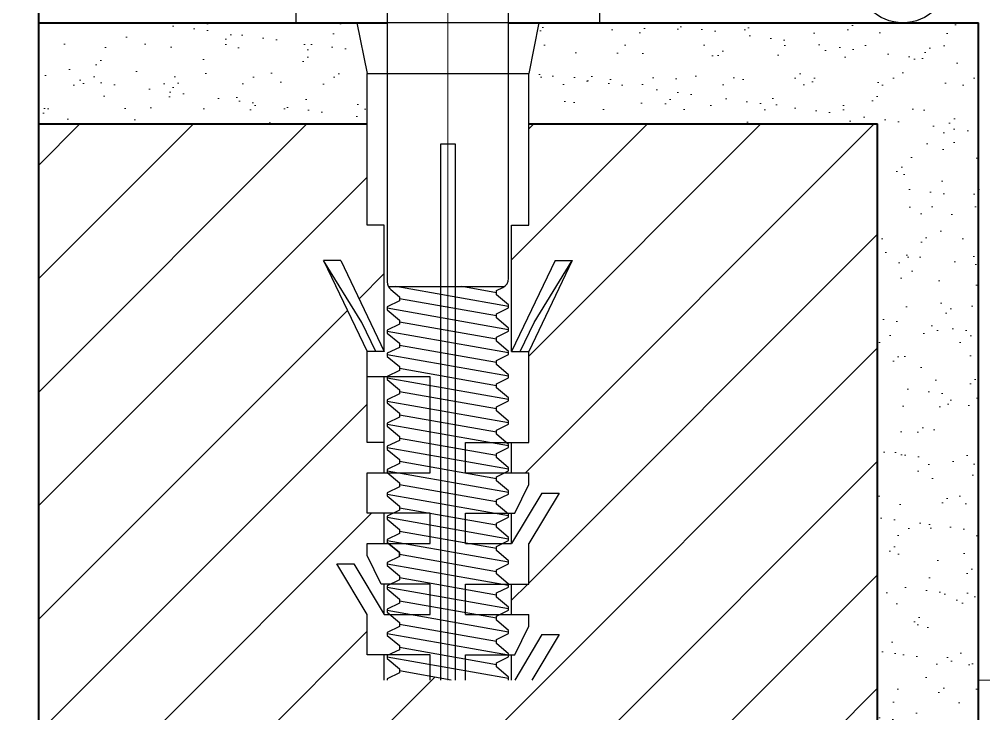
# Model space of a CAD drawing. Header units: millimetres. Extents: x 1251.1 to 1334.1, y 1577.6 to 1641.3.
# Drawn here: x 1276.7798 to 1276.8753, y 1620.4734 to 1620.5421 of the extents above; entities that cross this region are included whole.
import ezdxf

# ---------------------------------------------------------------- set-up
doc = ezdxf.new("R2010")
doc.units = ezdxf.units.MM
doc.linetypes.add('ACAD_ISO02W100', pattern=[15, 12, -3])
doc.linetypes.add('TRATTOPUNTO', pattern=[1, 0.5, -0.25, 0, -0.25])
doc.layers.add('MONTANTI sezioni - windows structure section', color=2, linetype='Continuous')
doc.layers.add('MURATURA', color=140, linetype='Continuous')
for name, color, linetype, lineweight in [('MURATURA sezioni - section wall', 7, 'Continuous', 40), ('PROIEZIONI finissime - fine lines', 251, 'Continuous', 9), ('TRATTEGGIO - hatch', 252, 'Continuous', 20)]:
    doc.layers.add(name, color=color, linetype=linetype, lineweight=lineweight)

msp = doc.modelspace()

# ---------------------------------------------------------------- hatches: boundary and pattern name
at = {"layer": 'MURATURA', "linetype": 'ACAD_ISO02W100'}
h = msp.add_hatch(dxfattribs=at)
h.set_pattern_fill('ANSI35', color=3, scale=0.05)
h.set_pattern_definition([(45, (0, 0), (-0.2245064030267288, 0.2245064030267289), []), (45, (0.2245065000000001, 0), (-0.2245064030267288, 0.2245064030267289), [0.396875, -0.079375, 0, -0.079375])])
h.paths.add_polyline_path([(1275.456753483145, 1620.259523159729), (1275.156753483145, 1620.259523159729), (1275.156753483145, 1618.059523159729), (1275.456753483145, 1618.059523159729)])
h.paths.add_polyline_path([(1276.781753483145, 1620.559523159729), (1275.456753483145, 1620.559523159729), (1275.456753483146, 1620.259523159729), (1276.781753483145, 1620.259523159729)])
h.paths.add_polyline_path([(1280.158173709271, 1620.559523159729), (1278.167753483145, 1620.559523159729), (1278.167753483145, 1620.259523159729), (1279.606753483145, 1620.259523159729), (1280.158173709271, 1620.259523159729)])
h.paths.add_polyline_path([(1283.631753483143, 1620.559523159729), (1280.458173709271, 1620.559523159729), (1280.458173709271, 1620.259523159729), (1283.631753483143, 1620.259523159729)])
h.paths.add_polyline_path([(1285.781753483143, 1620.559523159729), (1283.931753483144, 1620.559523159729), (1283.931753483144, 1620.259523159729), (1285.781753483143, 1620.259523159729)])
h.paths.add_polyline_path([(1287.856753483143, 1620.559523159729), (1286.081753483143, 1620.559523159729), (1286.081753483143, 1620.259523159729), (1287.856753483143, 1620.259523159729)])
h.paths.add_polyline_path([(1280.383173709271, 1620.25952315973), (1280.233173709271, 1620.25952315973), (1280.233173709271, 1618.659523159729), (1280.383173709271, 1618.659523159729)])
h.paths.add_polyline_path([(1280.383173709271, 1617.45952315973), (1280.233173709272, 1617.45952315973), (1280.233173709272, 1615.859523159729), (1280.383173709271, 1615.85952315973)])
h.paths.add_polyline_path([(1280.383173709271, 1615.709523159729), (1280.233173709272, 1615.709523159729), (1280.233173709272, 1613.826963596457), (1280.383173709272, 1613.826963596457)])
h.paths.add_polyline_path([(1280.383173709271, 1615.85952315973), (1280.233173709272, 1615.859523159729), (1280.153173709272, 1615.859523159729), (1280.153173709272, 1615.709523159729), (1280.233173709271, 1615.709523159729), (1280.383173709271, 1615.709523159729)])
h.paths.add_polyline_path([(1281.508173709271, 1615.859523159729), (1280.383173709271, 1615.859523159729), (1280.383173709271, 1615.709523159729), (1281.508173709271, 1615.709523159729)])
h.paths.add_polyline_path([(1277.310609542106, 1615.859523159729), (1275.456753483145, 1615.859523159729), (1275.456753483145, 1615.709523159729), (1277.310609542106, 1615.709523159729)])
h.paths.add_polyline_path([(1278.176753483145, 1615.859523159729), (1277.310609542106, 1615.859523159729), (1277.310609542106, 1615.709523159729), (1278.176753483145, 1615.709523159729)])
h.paths.add_polyline_path([(1275.456753483145, 1616.859523159729), (1275.156753483145, 1616.859523159729), (1275.156753483145, 1615.934523159729), (1275.456753483145, 1615.934523159729)])
h.paths.add_polyline_path([(1283.856753483144, 1617.909523159729), (1286.931753483143, 1617.909523159729), (1286.931753483143, 1618.059523159729), (1286.909148277949, 1618.059523159729), (1286.909450120737, 1618.032856531348), (1286.91497027966, 1618.032919014694), (1286.915032763006, 1618.027398855775), (1286.870871491659, 1618.026898989009), (1286.826710220312, 1618.026399122243), (1286.826647736966, 1618.031919281162), (1286.848728372636, 1618.032169214545), (1286.848418750025, 1618.059523159729), (1286.006753483143, 1618.059523159729), (1286.006753483143, 1620.259523159729), (1285.856753483143, 1620.259523159729), (1285.856753483143, 1618.059523159729), (1283.856753483144, 1618.059523159729), (1283.856753483144, 1618.340201350647), (1283.856308598813, 1618.340200792494), (1283.856336302997, 1618.318118759736), (1283.850815794805, 1618.31811183369), (1283.850788090622, 1618.340193866449), (1283.795583008717, 1618.340124605991), (1283.7956107129, 1618.318042573232), (1283.790090204709, 1618.318035647187), (1283.790038154354, 1618.359523159729), (1283.706753483144, 1618.359523159729), (1283.706753483144, 1616.835528084625), (1283.790042139371, 1616.835528084625), (1283.795562651907, 1616.835528084625), (1283.795562651907, 1616.813446034488), (1283.850767777259, 1616.813446034488), (1283.850767777259, 1616.818966547012), (1283.850767777259, 1616.835528084625)])
h.paths.add_polyline_path([(1283.856753483144, 1620.259523159729), (1283.706753483144, 1620.259523159729), (1283.706753483144, 1619.159523159729), (1283.789034472005, 1619.159523159729), (1283.788995889475, 1619.190275941274), (1283.788940481108, 1619.234440006799), (1283.7944609893, 1619.234446932844), (1283.794488693483, 1619.212364900086), (1283.849693775388, 1619.212434160544), (1283.849686849342, 1619.217954668723), (1283.849666071204, 1619.234516193302), (1283.856753483144, 1619.23452508519)], flags=0)
h.paths.add_polyline_path([(1283.906555309423, 1610.859523159729), (1283.731753483145, 1610.859523159729), (1283.731753483145, 1610.559523159729), (1283.906555309423, 1610.559523159729)])
h.paths.add_polyline_path([(1280.383173709272, 1611.751262682027), (1280.153173709272, 1611.751262682027), (1280.153173709272, 1610.859523159729), (1280.383173709272, 1610.859523159729)])
h.paths.add_polyline_path([(1280.153173709272, 1612.02623653078), (1280.083173709272, 1612.02623653078), (1280.083173709272, 1611.751262682027), (1280.153173709272, 1611.751262682027)])
h.paths.add_polyline_path([(1280.153173709272, 1611.751262682027), (1280.083173709272, 1611.751262682027), (1280.083173709272, 1610.859523159729), (1280.153173709272, 1610.859523159729)])
h.paths.add_polyline_path([(1280.383173709272, 1612.02623653078), (1280.153173709272, 1612.02623653078), (1280.153173709272, 1611.751262682027), (1280.383173709272, 1611.751262682027)])
at = {"layer": 'TRATTEGGIO - hatch'}
h = msp.add_hatch(dxfattribs=at)
h.set_pattern_fill('AR-SAND', color=256, scale=9.99999999999999e-05, style=0)
h.set_pattern_definition([(142.5, (1283.727297009581, 1620.542858756383), (0.0001600031295984044, 0.004894132373293419), [0, -0.003860799999999998, 0, -0.004317999999999997, 0, -0.004127499999999997]), (172.5, (1283.727297009581, 1620.542858756383), (-0.004495232831380022, 0.007168251005683537), [0, -0.002082799999999999, 0, -0.003479799999999997, 0, -0.001333499999999999]), (212.5, (1283.730421209581, 1620.542858756383), (-0.007909923702414572, 1.43718467854569e-05), [0, -0.001269999999999995, 0, -0.004571999999999983, 0, -0.005968999999999978]), (222.5, (1283.730421209581, 1620.542858756383), (-0.007635564524722966, 0.00222929323257216), [0, -0.0006349999999999995, 0, -0.002997199999999997, 0, -0.003428999999999997])])
h.paths.add_polyline_path([(1276.864753483145, 1620.421717224021), (1276.874753483145, 1620.421717224021), (1276.874753483145, 1620.541717224021), (1276.831253483145, 1620.541717224021), (1276.830253483145, 1620.536717224021), (1276.830253483145, 1620.531717224021), (1276.864753483145, 1620.531717224021)])
h.paths.add_polyline_path([(1276.781753483145, 1620.541717224021), (1276.781753483145, 1620.531717224021), (1276.814253483145, 1620.531717224021), (1276.814253483145, 1620.536717224021), (1276.813253483145, 1620.541717224021), (1276.807253483145, 1620.541717224021)])
h = msp.add_hatch(dxfattribs=at)
h.set_pattern_fill('ANSI31', color=256, scale=0.0025, style=0)
h.set_pattern_definition([(45, (844.3292674097394, 841.381119670283), (-0.005612660075668221, 0.005612660075668221), [])])
h.paths.add_polyline_path([(1276.781753483145, 1620.289360570272), (1276.811366281486, 1620.289360570272), (1276.819753483145, 1620.343725070764), (1276.848628455486, 1620.343725070764, -0.1952256424290443), (1276.847972300272, 1620.344092921755), (1276.831972300272, 1620.364113553823, -0.1701742515066235), (1276.831753483145, 1620.364737856089), (1276.831753483145, 1620.41074850457, -0.4142135623730951), (1276.832753483145, 1620.41174850457), (1276.848753483145, 1620.41174850457), (1276.848753483145, 1620.420717224021, -0.4142135623730284), (1276.849753483145, 1620.421717224021), (1276.864753483145, 1620.421717224021), (1276.864753483145, 1620.531717224021), (1276.830253483145, 1620.531717224021), (1276.830253483145, 1620.521717224021), (1276.828553483145, 1620.521717224021), (1276.828553483145, 1620.509217224021), (1276.832853483145, 1620.518217224021), (1276.834553483145, 1620.518217224021), (1276.830253483145, 1620.509217224021), (1276.830253483145, 1620.500217224021), (1276.828553483145, 1620.500217224021), (1276.828553483145, 1620.497217224021), (1276.830253483145, 1620.497217224021), (1276.830253483145, 1620.496050557354), (1276.828853483145, 1620.493217224021), (1276.828553483145, 1620.493217224021), (1276.828553483145, 1620.490217224021), (1276.831553483145, 1620.495217224021), (1276.833253483145, 1620.495217224021), (1276.830253483145, 1620.490217224021), (1276.830253483145, 1620.486217224021), (1276.828553483145, 1620.486217224021), (1276.828553483145, 1620.483217224021), (1276.830253483145, 1620.483217224021), (1276.830253483145, 1620.482050557354), (1276.828853483145, 1620.479217224021), (1276.828253483145, 1620.479217224021), (1276.828253483145, 1620.479017224021), (1276.827053483145, 1620.478428816398), (1276.827053483145, 1620.478028816398), (1276.828253483145, 1620.477017224021), (1276.828253483145, 1620.476867224021), (1276.822253483145, 1620.477925185905), (1276.822253483145, 1620.476775185905), (1276.817453483145, 1620.477621555412), (1276.817453483145, 1620.477821555412), (1276.816253483145, 1620.478833147789), (1276.816253483145, 1620.479217224021), (1276.814253483145, 1620.479217224021), (1276.814253483145, 1620.483217224021), (1276.811253483145, 1620.488217224021), (1276.812953483146, 1620.488217224021), (1276.815953483145, 1620.483217224021), (1276.815953483145, 1620.486217224021), (1276.815653483146, 1620.486217224021), (1276.814253483145, 1620.489050557354), (1276.814253483145, 1620.490217224021), (1276.815953483145, 1620.490217224021), (1276.815953483145, 1620.493217224021), (1276.814253483145, 1620.493217224021), (1276.814253483145, 1620.497217224021), (1276.815953483145, 1620.497217224021), (1276.815953483145, 1620.500217224021), (1276.814253483145, 1620.500217224021), (1276.814253483145, 1620.509217224021), (1276.809953483145, 1620.518217224021), (1276.811653483145, 1620.518217224021), (1276.815953483145, 1620.509217224021), (1276.815953483145, 1620.521717224021), (1276.814253483145, 1620.521717224021), (1276.814253483145, 1620.531717224021), (1276.781753483145, 1620.531717224021)])

# ---------------------------------------------------------------- linework, layer by layer
at = {"layer": 'MONTANTI sezioni - windows structure section'}
for p, q in [((1276.816253483145, 1620.547629442002), (1276.816253483145, 1620.516098067858)), ((1276.816253483145, 1620.547629442002), (1276.816253483145, 1620.516098067858)), ((1276.828253483146, 1620.516440631617), (1276.828253483146, 1620.547629442002)), ((1276.828253483146, 1620.516440631617), (1276.828253483146, 1620.547629442002)), ((1276.813253483145, 1620.541717224021), (1276.814253483145, 1620.536717224021)), ((1276.813253483145, 1620.541717224021), (1276.814253483145, 1620.536717224021)), ((1276.828253483146, 1620.541717224021), (1276.874753483145, 1620.541717224021)), ((1276.831253483145, 1620.541717224021), (1276.830253483145, 1620.536717224021)), ((1276.831253483145, 1620.541717224021), (1276.830253483145, 1620.536717224021)), ((1276.874753483145, 1620.476717224021), (1276.874753483145, 1620.541717224021)), ((1276.814253483145, 1620.536717224021), (1276.830253483145, 1620.536717224021)), ((1276.814253483145, 1620.521717224021), (1276.814253483145, 1620.536717224021)), ((1276.814253483145, 1620.536717224021), (1276.830253483145, 1620.536717224021)), ((1276.814253483145, 1620.521717224021), (1276.814253483145, 1620.536717224021)), ((1276.830253483145, 1620.521717224021), (1276.830253483145, 1620.536717224021)), ((1276.830253483145, 1620.521717224021), (1276.830253483145, 1620.536717224021)), ((1276.830253483145, 1620.531717224021), (1276.864753483145, 1620.531717224021)), ((1276.864753483145, 1620.476717224021), (1276.864753483145, 1620.531717224021)), ((1276.821503483146, 1620.529717224021), (1276.821503483146, 1620.476717224021)), ((1276.821503483146, 1620.529717224021), (1276.821503483146, 1620.476717224021)), ((1276.823003483145, 1620.529717224021), (1276.821503483146, 1620.529717224021)), ((1276.823003483145, 1620.529717224021), (1276.821503483146, 1620.529717224021)), ((1276.823003483145, 1620.476717224021), (1276.823003483145, 1620.529717224021)), ((1276.823003483145, 1620.476717224021), (1276.823003483145, 1620.529717224021)), ((1276.815953483145, 1620.521717224021), (1276.814253483145, 1620.521717224021)), ((1276.815953483145, 1620.521717224021), (1276.814253483145, 1620.521717224021)), ((1276.815953483145, 1620.509217224021), (1276.815953483145, 1620.521717224021)), ((1276.815953483145, 1620.509217224021), (1276.815953483145, 1620.521717224021)), ((1276.828553483145, 1620.509217224021), (1276.828553483145, 1620.521717224021)), ((1276.828553483145, 1620.521717224021), (1276.830253483145, 1620.521717224021)), ((1276.828553483145, 1620.521717224021), (1276.830253483145, 1620.521717224021)), ((1276.828553483145, 1620.509217224021), (1276.828553483145, 1620.521717224021)), ((1276.813730037915, 1620.512091876829), (1276.809953483145, 1620.518217224021)), ((1276.811653483145, 1620.518217224021), (1276.809953483145, 1620.518217224021)), ((1276.809953483145, 1620.518217224021), (1276.814253483145, 1620.509217224021)), ((1276.813730037915, 1620.512091876829), (1276.809953483145, 1620.518217224021)), ((1276.809953483145, 1620.518217224021), (1276.814253483145, 1620.509217224021)), ((1276.811653483145, 1620.518217224021), (1276.809953483145, 1620.518217224021)), ((1276.811653483145, 1620.518217224021), (1276.815953483145, 1620.509217224021)), ((1276.811653483145, 1620.518217224021), (1276.815953483145, 1620.509217224021)), ((1276.832853483145, 1620.518217224021), (1276.828553483145, 1620.509217224021)), ((1276.832853483145, 1620.518217224021), (1276.828553483145, 1620.509217224021)), ((1276.834553483145, 1620.518217224021), (1276.830253483145, 1620.509217224021)), ((1276.834553483145, 1620.518217224021), (1276.830253483145, 1620.509217224021)), ((1276.830776928376, 1620.512091876829), (1276.834553483145, 1620.518217224021)), ((1276.830776928376, 1620.512091876829), (1276.834553483145, 1620.518217224021)), ((1276.832853483145, 1620.518217224021), (1276.834553483145, 1620.518217224021)), ((1276.832853483145, 1620.518217224021), (1276.834553483145, 1620.518217224021)), ((1276.816368130487, 1620.515633147789), (1276.827843372854, 1620.515633147789)), ((1276.816368130487, 1620.515633147789), (1276.827843372854, 1620.515633147789)), ((1276.828253483146, 1620.513667224021), (1276.817104175418, 1620.515633147789)), ((1276.828253483146, 1620.513667224021), (1276.817104175418, 1620.515633147789)), ((1276.827053483145, 1620.515028816398), (1276.823626149511, 1620.515633147789)), ((1276.827053483145, 1620.515028816398), (1276.823626149511, 1620.515633147789)), ((1276.827053483145, 1620.515228816398), (1276.827693744319, 1620.515542761861)), ((1276.827053483145, 1620.515228816398), (1276.827693744319, 1620.515542761861)), ((1276.816608950072, 1620.515333491428), (1276.817453483146, 1620.514621555412)), ((1276.816608950072, 1620.515333491428), (1276.817453483146, 1620.514621555412)), ((1276.817453483146, 1620.514621555412), (1276.817453483146, 1620.514221555412)), ((1276.817453483146, 1620.514621555412), (1276.817453483146, 1620.514221555412)), ((1276.827053483145, 1620.514828816398), (1276.827053483145, 1620.515228816398)), ((1276.827053483145, 1620.514828816398), (1276.827053483145, 1620.515228816398)), ((1276.828253483146, 1620.513817224021), (1276.827053483145, 1620.514828816398)), ((1276.828253483146, 1620.513817224021), (1276.827053483145, 1620.514828816398)), ((1276.817453483146, 1620.514221555412), (1276.816253483145, 1620.513633147789)), ((1276.817453483146, 1620.514221555412), (1276.816253483145, 1620.513633147789)), ((1276.816253483145, 1620.513633147789), (1276.816253483145, 1620.513333147789)), ((1276.816253483145, 1620.513633147789), (1276.816253483145, 1620.513333147789)), ((1276.827053483145, 1620.512728816398), (1276.817453483146, 1620.514421555412)), ((1276.827053483145, 1620.512728816398), (1276.817453483146, 1620.514421555412)), ((1276.827053483145, 1620.512928816398), (1276.828253483146, 1620.513517224021)), ((1276.827053483145, 1620.512928816398), (1276.828253483146, 1620.513517224021)), ((1276.828253483146, 1620.513517224021), (1276.828253483146, 1620.513817224021)), ((1276.828253483146, 1620.513517224021), (1276.828253483146, 1620.513817224021)), ((1276.828253483146, 1620.511367224021), (1276.816253483145, 1620.513483147789)), ((1276.828253483146, 1620.511367224021), (1276.816253483145, 1620.513483147789)), ((1276.816253483145, 1620.513333147789), (1276.817453483146, 1620.512321555412)), ((1276.816253483145, 1620.513333147789), (1276.817453483146, 1620.512321555412)), ((1276.827053483145, 1620.512528816398), (1276.827053483145, 1620.512928816398)), ((1276.827053483145, 1620.512528816398), (1276.827053483145, 1620.512928816398)), ((1276.815103483145, 1620.509217224021), (1276.813730037915, 1620.512091876829)), ((1276.815103483145, 1620.509217224021), (1276.813730037915, 1620.512091876829)), ((1276.817453483146, 1620.511921555412), (1276.816253483145, 1620.511333147789)), ((1276.817453483146, 1620.511921555412), (1276.816253483145, 1620.511333147789)), ((1276.817453483146, 1620.512321555412), (1276.817453483146, 1620.511921555412)), ((1276.817453483146, 1620.512321555412), (1276.817453483146, 1620.511921555412)), ((1276.827053483145, 1620.510428816398), (1276.817453483146, 1620.512121555412)), ((1276.827053483145, 1620.510428816398), (1276.817453483146, 1620.512121555412)), ((1276.828253483146, 1620.511517224021), (1276.827053483145, 1620.512528816398)), ((1276.828253483146, 1620.511517224021), (1276.827053483145, 1620.512528816398)), ((1276.829403483145, 1620.509217224021), (1276.830776928376, 1620.512091876829)), ((1276.829403483145, 1620.509217224021), (1276.830776928376, 1620.512091876829)), ((1276.816253483145, 1620.511333147789), (1276.816253483145, 1620.511033147789)), ((1276.816253483145, 1620.511333147789), (1276.816253483145, 1620.511033147789)), ((1276.828253483146, 1620.509067224021), (1276.816253483145, 1620.511183147789)), ((1276.828253483146, 1620.509067224021), (1276.816253483145, 1620.511183147789)), ((1276.816253483145, 1620.511033147789), (1276.817453483146, 1620.510021555413)), ((1276.816253483145, 1620.511033147789), (1276.817453483146, 1620.510021555413)), ((1276.827053483145, 1620.510628816398), (1276.828253483146, 1620.511217224021)), ((1276.827053483145, 1620.510628816398), (1276.828253483146, 1620.511217224021)), ((1276.827053483145, 1620.510228816398), (1276.827053483145, 1620.510628816398)), ((1276.827053483145, 1620.510228816398), (1276.827053483145, 1620.510628816398)), ((1276.828253483146, 1620.511217224021), (1276.828253483146, 1620.511517224021)), ((1276.828253483146, 1620.511217224021), (1276.828253483146, 1620.511517224021)), ((1276.817453483146, 1620.510021555413), (1276.817453483146, 1620.509621555412)), ((1276.817453483146, 1620.510021555413), (1276.817453483146, 1620.509621555412)), ((1276.827053483145, 1620.508128816398), (1276.817453483146, 1620.509821555413)), ((1276.827053483145, 1620.508128816398), (1276.817453483146, 1620.509821555413)), ((1276.828253483146, 1620.509217224021), (1276.827053483145, 1620.510228816398)), ((1276.828253483146, 1620.509217224021), (1276.827053483145, 1620.510228816398)), ((1276.814253483145, 1620.500217224021), (1276.814253483145, 1620.509217224021)), ((1276.814253483145, 1620.500217224021), (1276.814253483145, 1620.509217224021)), ((1276.815953483145, 1620.509217224021), (1276.814253483145, 1620.509217224021)), ((1276.815953483145, 1620.509217224021), (1276.814253483145, 1620.509217224021)), ((1276.817453483146, 1620.509621555412), (1276.816253483145, 1620.509033147789)), ((1276.817453483146, 1620.509621555412), (1276.816253483145, 1620.509033147789)), ((1276.816253483145, 1620.509033147789), (1276.816253483145, 1620.508733147789)), ((1276.816253483145, 1620.509033147789), (1276.816253483145, 1620.508733147789)), ((1276.828253483146, 1620.506767224021), (1276.816253483145, 1620.508883147789)), ((1276.828253483146, 1620.506767224021), (1276.816253483145, 1620.508883147789)), ((1276.816253483145, 1620.508733147789), (1276.817453483146, 1620.507721555412)), ((1276.816253483145, 1620.508733147789), (1276.817453483146, 1620.507721555412)), ((1276.827053483145, 1620.508328816398), (1276.828253483146, 1620.508917224021)), ((1276.827053483145, 1620.508328816398), (1276.828253483146, 1620.508917224021)), ((1276.828253483146, 1620.508917224021), (1276.828253483146, 1620.509217224021)), ((1276.828253483146, 1620.508917224021), (1276.828253483146, 1620.509217224021)), ((1276.828553483145, 1620.509217224021), (1276.830253483145, 1620.509217224021)), ((1276.828553483145, 1620.509217224021), (1276.830253483145, 1620.509217224021)), ((1276.830253483145, 1620.500217224021), (1276.830253483145, 1620.509217224021)), ((1276.830253483145, 1620.500217224021), (1276.830253483145, 1620.509217224021)), ((1276.827053483145, 1620.507928816398), (1276.827053483145, 1620.508328816398)), ((1276.827053483145, 1620.507928816398), (1276.827053483145, 1620.508328816398)), ((1276.828253483146, 1620.506917224021), (1276.827053483145, 1620.507928816398)), ((1276.828253483146, 1620.506917224021), (1276.827053483145, 1620.507928816398)), ((1276.817453483146, 1620.507321555413), (1276.816253483145, 1620.506733147789)), ((1276.817453483146, 1620.507321555413), (1276.816253483145, 1620.506733147789)), ((1276.817453483146, 1620.507721555412), (1276.817453483146, 1620.507321555413)), ((1276.817453483146, 1620.507721555412), (1276.817453483146, 1620.507321555413)), ((1276.827053483145, 1620.505828816398), (1276.817453483146, 1620.507521555412)), ((1276.827053483145, 1620.505828816398), (1276.817453483146, 1620.507521555412)), ((1276.828253483146, 1620.506617224021), (1276.828253483146, 1620.506917224021)), ((1276.828253483146, 1620.506617224021), (1276.828253483146, 1620.506917224021)), ((1276.820503483145, 1620.506717224021), (1276.814253483145, 1620.506717224021)), ((1276.820503483145, 1620.506717224021), (1276.814253483145, 1620.506717224021)), ((1276.815953483145, 1620.497217224021), (1276.815953483145, 1620.506717224021)), ((1276.815953483145, 1620.497217224021), (1276.815953483145, 1620.506717224021)), ((1276.816253483145, 1620.506733147789), (1276.816253483145, 1620.506433147789)), ((1276.816253483145, 1620.506733147789), (1276.816253483145, 1620.506433147789)), ((1276.828253483146, 1620.504467224021), (1276.816253483145, 1620.506583147789)), ((1276.828253483146, 1620.504467224021), (1276.816253483145, 1620.506583147789)), ((1276.816253483145, 1620.506433147789), (1276.817453483146, 1620.505421555412)), ((1276.816253483145, 1620.506433147789), (1276.817453483146, 1620.505421555412)), ((1276.820503483145, 1620.497217224021), (1276.820503483145, 1620.506717224021)), ((1276.820503483145, 1620.497217224021), (1276.820503483145, 1620.506717224021)), ((1276.827053483145, 1620.506028816398), (1276.828253483146, 1620.506617224021)), ((1276.827053483145, 1620.506028816398), (1276.828253483146, 1620.506617224021)), ((1276.827053483145, 1620.505628816398), (1276.827053483145, 1620.506028816398)), ((1276.827053483145, 1620.505628816398), (1276.827053483145, 1620.506028816398)), ((1276.817453483146, 1620.505021555412), (1276.816253483145, 1620.504433147789)), ((1276.817453483146, 1620.505021555412), (1276.816253483145, 1620.504433147789)), ((1276.817453483146, 1620.505421555412), (1276.817453483146, 1620.505021555412)), ((1276.817453483146, 1620.505421555412), (1276.817453483146, 1620.505021555412)), ((1276.827053483145, 1620.503528816398), (1276.817453483146, 1620.505221555412)), ((1276.827053483145, 1620.503528816398), (1276.817453483146, 1620.505221555412)), ((1276.828253483146, 1620.504617224021), (1276.827053483145, 1620.505628816398)), ((1276.828253483146, 1620.504617224021), (1276.827053483145, 1620.505628816398)), ((1276.816253483145, 1620.504433147789), (1276.816253483145, 1620.504133147789)), ((1276.816253483145, 1620.504433147789), (1276.816253483145, 1620.504133147789)), ((1276.828253483146, 1620.502167224021), (1276.816253483145, 1620.504283147789)), ((1276.828253483146, 1620.502167224021), (1276.816253483145, 1620.504283147789)), ((1276.816253483145, 1620.504133147789), (1276.817453483146, 1620.503121555412)), ((1276.816253483145, 1620.504133147789), (1276.817453483146, 1620.503121555412)), ((1276.827053483145, 1620.503728816398), (1276.828253483146, 1620.504317224021)), ((1276.827053483145, 1620.503728816398), (1276.828253483146, 1620.504317224021)), ((1276.828253483146, 1620.504317224021), (1276.828253483146, 1620.504617224021)), ((1276.828253483146, 1620.504317224021), (1276.828253483146, 1620.504617224021)), ((1276.817453483146, 1620.503121555412), (1276.817453483146, 1620.502721555412)), ((1276.817453483146, 1620.503121555412), (1276.817453483146, 1620.502721555412)), ((1276.827053483145, 1620.503328816398), (1276.827053483145, 1620.503728816398)), ((1276.827053483145, 1620.503328816398), (1276.827053483145, 1620.503728816398)), ((1276.828253483146, 1620.502317224021), (1276.827053483145, 1620.503328816398)), ((1276.828253483146, 1620.502317224021), (1276.827053483145, 1620.503328816398)), ((1276.817453483146, 1620.502721555412), (1276.816253483145, 1620.502133147789)), ((1276.817453483146, 1620.502721555412), (1276.816253483145, 1620.502133147789)), ((1276.816253483145, 1620.502133147789), (1276.816253483145, 1620.501833147789)), ((1276.816253483145, 1620.502133147789), (1276.816253483145, 1620.501833147789)), ((1276.827053483145, 1620.501228816398), (1276.817453483146, 1620.502921555412)), ((1276.827053483145, 1620.501228816398), (1276.817453483146, 1620.502921555412)), ((1276.828253483146, 1620.502017224021), (1276.828253483146, 1620.502317224021)), ((1276.828253483146, 1620.502017224021), (1276.828253483146, 1620.502317224021)), ((1276.828253483146, 1620.499867224021), (1276.816253483145, 1620.501983147789)), ((1276.828253483146, 1620.499867224021), (1276.816253483145, 1620.501983147789)), ((1276.816253483145, 1620.501833147789), (1276.817453483146, 1620.500821555413)), ((1276.816253483145, 1620.501833147789), (1276.817453483146, 1620.500821555413)), ((1276.827053483145, 1620.501428816397), (1276.828253483146, 1620.502017224021)), ((1276.827053483145, 1620.501428816397), (1276.828253483146, 1620.502017224021)), ((1276.827053483145, 1620.501028816398), (1276.827053483145, 1620.501428816397)), ((1276.827053483145, 1620.501028816398), (1276.827053483145, 1620.501428816397)), ((1276.815953483145, 1620.500217224021), (1276.814253483145, 1620.500217224021)), ((1276.815953483145, 1620.500217224021), (1276.814253483145, 1620.500217224021)), ((1276.817453483146, 1620.500421555412), (1276.816253483145, 1620.499833147789)), ((1276.817453483146, 1620.500421555412), (1276.816253483145, 1620.499833147789)), ((1276.817453483146, 1620.500821555413), (1276.817453483146, 1620.500421555412)), ((1276.817453483146, 1620.500821555413), (1276.817453483146, 1620.500421555412)), ((1276.827053483145, 1620.498928816398), (1276.817453483146, 1620.500621555412)), ((1276.827053483145, 1620.498928816398), (1276.817453483146, 1620.500621555412)), ((1276.824003483145, 1620.497217224021), (1276.824003483145, 1620.500217224021)), ((1276.824003483145, 1620.500217224021), (1276.830253483145, 1620.500217224021)), ((1276.824003483145, 1620.500217224021), (1276.830253483145, 1620.500217224021)), ((1276.824003483145, 1620.497217224021), (1276.824003483145, 1620.500217224021)), ((1276.828253483146, 1620.500017224021), (1276.827053483145, 1620.501028816398)), ((1276.828253483146, 1620.500017224021), (1276.827053483145, 1620.501028816398)), ((1276.828553483145, 1620.497217224021), (1276.828553483145, 1620.500217224021)), ((1276.828553483145, 1620.497217224021), (1276.828553483145, 1620.500217224021)), ((1276.816253483145, 1620.499833147789), (1276.816253483145, 1620.499533147789)), ((1276.816253483145, 1620.499833147789), (1276.816253483145, 1620.499533147789)), ((1276.828253483146, 1620.497567224021), (1276.816253483145, 1620.499683147789)), ((1276.828253483146, 1620.497567224021), (1276.816253483145, 1620.499683147789)), ((1276.816253483145, 1620.499533147789), (1276.817453483146, 1620.498521555412)), ((1276.816253483145, 1620.499533147789), (1276.817453483146, 1620.498521555412)), ((1276.827053483145, 1620.499128816398), (1276.828253483146, 1620.499717224021)), ((1276.827053483145, 1620.499128816398), (1276.828253483146, 1620.499717224021)), ((1276.828253483146, 1620.499717224021), (1276.828253483146, 1620.500017224021)), ((1276.828253483146, 1620.499717224021), (1276.828253483146, 1620.500017224021)), ((1276.817453483146, 1620.498521555412), (1276.817453483146, 1620.498121555413)), ((1276.817453483146, 1620.498521555412), (1276.817453483146, 1620.498121555413)), ((1276.827053483145, 1620.496628816398), (1276.817453483146, 1620.498321555413)), ((1276.827053483145, 1620.496628816398), (1276.817453483146, 1620.498321555413)), ((1276.827053483145, 1620.498728816397), (1276.827053483145, 1620.499128816398)), ((1276.827053483145, 1620.498728816397), (1276.827053483145, 1620.499128816398)), ((1276.828253483146, 1620.497717224021), (1276.827053483145, 1620.498728816397)), ((1276.828253483146, 1620.497717224021), (1276.827053483145, 1620.498728816397)), ((1276.817453483146, 1620.498121555413), (1276.816253483145, 1620.497533147789)), ((1276.817453483146, 1620.498121555413), (1276.816253483145, 1620.497533147789)), ((1276.816253483145, 1620.497533147789), (1276.816253483145, 1620.497233147789)), ((1276.816253483145, 1620.497533147789), (1276.816253483145, 1620.497233147789)), ((1276.828253483146, 1620.495267224021), (1276.816253483145, 1620.497383147789)), ((1276.828253483146, 1620.495267224021), (1276.816253483145, 1620.497383147789)), ((1276.827053483145, 1620.496828816398), (1276.828253483146, 1620.497417224021)), ((1276.827053483145, 1620.496828816398), (1276.828253483146, 1620.497417224021)), ((1276.828253483146, 1620.497417224021), (1276.828253483146, 1620.497717224021)), ((1276.828253483146, 1620.497417224021), (1276.828253483146, 1620.497717224021)), ((1276.814253483145, 1620.497217224021), (1276.820503483145, 1620.497217224021)), ((1276.814253483145, 1620.493217224021), (1276.814253483145, 1620.497217224021)), ((1276.814253483145, 1620.493217224021), (1276.814253483145, 1620.497217224021)), ((1276.814253483145, 1620.497217224021), (1276.820503483145, 1620.497217224021)), ((1276.816253483145, 1620.497233147789), (1276.817453483146, 1620.496221555412)), ((1276.816253483145, 1620.497233147789), (1276.817453483146, 1620.496221555412)), ((1276.824003483145, 1620.497217224021), (1276.830253483145, 1620.497217224021)), ((1276.824003483145, 1620.497217224021), (1276.830253483145, 1620.497217224021)), ((1276.827053483145, 1620.496428816398), (1276.827053483145, 1620.496828816398)), ((1276.827053483145, 1620.496428816398), (1276.827053483145, 1620.496828816398)), ((1276.828253483146, 1620.495417224021), (1276.827053483145, 1620.496428816398)), ((1276.828253483146, 1620.495417224021), (1276.827053483145, 1620.496428816398)), ((1276.830253483145, 1620.496050557354), (1276.830253483145, 1620.497217224021)), ((1276.830253483145, 1620.496050557354), (1276.830253483145, 1620.497217224021)), ((1276.817453483146, 1620.495821555412), (1276.816253483145, 1620.495233147789)), ((1276.817453483146, 1620.495821555412), (1276.816253483145, 1620.495233147789)), ((1276.817453483146, 1620.496221555412), (1276.817453483146, 1620.495821555412)), ((1276.817453483146, 1620.496221555412), (1276.817453483146, 1620.495821555412)), ((1276.827053483145, 1620.494328816398), (1276.817453483146, 1620.496021555412)), ((1276.827053483145, 1620.494328816398), (1276.817453483146, 1620.496021555412)), ((1276.828253483146, 1620.495117224021), (1276.828253483146, 1620.495417224021)), ((1276.828253483146, 1620.495117224021), (1276.828253483146, 1620.495417224021)), ((1276.828853483145, 1620.493217224021), (1276.830253483145, 1620.496050557354)), ((1276.828853483145, 1620.493217224021), (1276.830253483145, 1620.496050557354)), ((1276.816253483145, 1620.495233147789), (1276.816253483145, 1620.494933147789)), ((1276.816253483145, 1620.495233147789), (1276.816253483145, 1620.494933147789)), ((1276.828253483146, 1620.492967224021), (1276.816253483145, 1620.495083147789)), ((1276.828253483146, 1620.492967224021), (1276.816253483145, 1620.495083147789)), ((1276.816253483145, 1620.494933147789), (1276.817453483146, 1620.493921555412)), ((1276.816253483145, 1620.494933147789), (1276.817453483146, 1620.493921555412)), ((1276.827053483145, 1620.494528816398), (1276.828253483146, 1620.495117224021)), ((1276.827053483145, 1620.494528816398), (1276.828253483146, 1620.495117224021)), ((1276.827053483145, 1620.494128816398), (1276.827053483145, 1620.494528816398)), ((1276.827053483145, 1620.494128816398), (1276.827053483145, 1620.494528816398)), ((1276.831553483145, 1620.495217224021), (1276.828553483145, 1620.490217224021)), ((1276.831553483145, 1620.495217224021), (1276.828553483145, 1620.490217224021)), ((1276.833253483145, 1620.495217224021), (1276.830253483145, 1620.490217224021)), ((1276.833253483145, 1620.495217224021), (1276.830253483145, 1620.490217224021)), ((1276.831553483145, 1620.495217224021), (1276.833253483145, 1620.495217224021)), ((1276.831553483145, 1620.495217224021), (1276.833253483145, 1620.495217224021)), ((1276.817453483146, 1620.493521555412), (1276.816253483145, 1620.492933147789)), ((1276.817453483146, 1620.493521555412), (1276.816253483145, 1620.492933147789)), ((1276.817453483146, 1620.493921555412), (1276.817453483146, 1620.493521555412)), ((1276.817453483146, 1620.493921555412), (1276.817453483146, 1620.493521555412)), ((1276.827053483145, 1620.492028816398), (1276.817453483146, 1620.493721555412)), ((1276.827053483145, 1620.492028816398), (1276.817453483146, 1620.493721555412)), ((1276.828253483146, 1620.493117224021), (1276.827053483145, 1620.494128816398)), ((1276.828253483146, 1620.493117224021), (1276.827053483145, 1620.494128816398)), ((1276.820503483145, 1620.493217224021), (1276.814253483145, 1620.493217224021)), ((1276.820503483145, 1620.493217224021), (1276.814253483145, 1620.493217224021)), ((1276.815953483145, 1620.490217224021), (1276.815953483145, 1620.493217224021)), ((1276.815953483145, 1620.490217224021), (1276.815953483145, 1620.493217224021)), ((1276.816253483145, 1620.492933147789), (1276.816253483145, 1620.492633147789)), ((1276.816253483145, 1620.492933147789), (1276.816253483145, 1620.492633147789)), ((1276.828253483146, 1620.490667224021), (1276.816253483145, 1620.492783147789)), ((1276.828253483146, 1620.490667224021), (1276.816253483145, 1620.492783147789)), ((1276.816253483145, 1620.492633147789), (1276.817453483146, 1620.491621555412)), ((1276.816253483145, 1620.492633147789), (1276.817453483146, 1620.491621555412)), ((1276.820503483145, 1620.490217224021), (1276.820503483145, 1620.493217224021)), ((1276.820503483145, 1620.490217224021), (1276.820503483145, 1620.493217224021)), ((1276.824003483145, 1620.490217224021), (1276.824003483145, 1620.493217224021)), ((1276.824003483145, 1620.493217224021), (1276.828853483145, 1620.493217224021)), ((1276.824003483145, 1620.493217224021), (1276.828853483145, 1620.493217224021)), ((1276.824003483145, 1620.490217224021), (1276.824003483145, 1620.493217224021)), ((1276.827053483145, 1620.492228816398), (1276.828253483146, 1620.492817224021)), ((1276.827053483145, 1620.492228816398), (1276.828253483146, 1620.492817224021)), ((1276.828253483146, 1620.492817224021), (1276.828253483146, 1620.493117224021)), ((1276.828253483146, 1620.492817224021), (1276.828253483146, 1620.493117224021)), ((1276.828553483145, 1620.490217224021), (1276.828553483145, 1620.493217224021)), ((1276.828553483145, 1620.490217224021), (1276.828553483145, 1620.493217224021)), ((1276.817453483146, 1620.491621555412), (1276.817453483146, 1620.491221555412)), ((1276.817453483146, 1620.491621555412), (1276.817453483146, 1620.491221555412)), ((1276.827053483145, 1620.491828816398), (1276.827053483145, 1620.492228816398)), ((1276.827053483145, 1620.491828816398), (1276.827053483145, 1620.492228816398)), ((1276.828253483146, 1620.490817224021), (1276.827053483145, 1620.491828816398)), ((1276.828253483146, 1620.490817224021), (1276.827053483145, 1620.491828816398)), ((1276.817453483146, 1620.491221555412), (1276.816253483145, 1620.490633147789)), ((1276.817453483146, 1620.491221555412), (1276.816253483145, 1620.490633147789)), ((1276.816253483145, 1620.490633147789), (1276.816253483145, 1620.490333147789)), ((1276.816253483145, 1620.490633147789), (1276.816253483145, 1620.490333147789)), ((1276.827053483145, 1620.489728816398), (1276.817453483146, 1620.491421555412)), ((1276.827053483145, 1620.489728816398), (1276.817453483146, 1620.491421555412)), ((1276.828253483146, 1620.490517224021), (1276.828253483146, 1620.490817224021)), ((1276.828253483146, 1620.490517224021), (1276.828253483146, 1620.490817224021)), ((1276.814253483145, 1620.490217224021), (1276.820503483145, 1620.490217224021)), ((1276.814253483145, 1620.489050557354), (1276.814253483145, 1620.490217224021)), ((1276.814253483145, 1620.489050557354), (1276.814253483145, 1620.490217224021)), ((1276.814253483145, 1620.490217224021), (1276.820503483145, 1620.490217224021)), ((1276.828253483146, 1620.488367224021), (1276.816253483145, 1620.490483147789)), ((1276.828253483146, 1620.488367224021), (1276.816253483145, 1620.490483147789)), ((1276.816253483145, 1620.490333147789), (1276.817453483146, 1620.489321555413)), ((1276.817453483146, 1620.489321555413), (1276.816253483145, 1620.490333147789)), ((1276.817453483146, 1620.489321555413), (1276.816253483145, 1620.490333147789)), ((1276.816253483145, 1620.490333147789), (1276.817453483146, 1620.489321555413)), ((1276.824003483145, 1620.490217224021), (1276.828553483145, 1620.490217224021)), ((1276.824003483145, 1620.490217224021), (1276.828553483145, 1620.490217224021)), ((1276.827053483145, 1620.489928816398), (1276.828253483146, 1620.490517224021)), ((1276.827053483145, 1620.489928816398), (1276.828253483146, 1620.490517224021)), ((1276.827053483145, 1620.489528816398), (1276.827053483145, 1620.489928816398)), ((1276.827053483145, 1620.489528816398), (1276.827053483145, 1620.489928816398)), ((1276.830253483145, 1620.486217224021), (1276.830253483145, 1620.490217224021)), ((1276.830253483145, 1620.486217224021), (1276.830253483145, 1620.490217224021)), ((1276.815653483146, 1620.486217224021), (1276.814253483145, 1620.489050557354)), ((1276.815653483146, 1620.486217224021), (1276.814253483145, 1620.489050557354)), ((1276.817453483146, 1620.488921555412), (1276.816253483145, 1620.488333147789)), ((1276.817453483146, 1620.488921555412), (1276.816253483145, 1620.488333147789)), ((1276.817453483146, 1620.489321555413), (1276.817453483146, 1620.488921555412)), ((1276.817453483146, 1620.488921555412), (1276.817453483146, 1620.489321555413)), ((1276.817453483146, 1620.488921555412), (1276.817453483146, 1620.489321555413)), ((1276.817453483146, 1620.489321555413), (1276.817453483146, 1620.488921555412)), ((1276.827053483145, 1620.487428816398), (1276.817453483146, 1620.489121555413)), ((1276.827053483145, 1620.487428816398), (1276.817453483146, 1620.489121555413)), ((1276.828253483146, 1620.488517224021), (1276.827053483145, 1620.489528816398)), ((1276.828253483146, 1620.488517224021), (1276.827053483145, 1620.489528816398)), ((1276.811253483145, 1620.488217224021), (1276.812953483146, 1620.488217224021)), ((1276.814253483145, 1620.483217224021), (1276.811253483145, 1620.488217224021)), ((1276.814253483145, 1620.483217224021), (1276.811253483145, 1620.488217224021)), ((1276.811253483145, 1620.488217224021), (1276.812953483146, 1620.488217224021)), ((1276.812953483146, 1620.488217224021), (1276.815953483145, 1620.483217224021)), ((1276.812953483146, 1620.488217224021), (1276.815953483145, 1620.483217224021)), ((1276.816253483145, 1620.488333147789), (1276.816253483145, 1620.488033147789)), ((1276.816253483145, 1620.488333147789), (1276.816253483145, 1620.488033147789)), ((1276.828253483146, 1620.486067224021), (1276.816253483145, 1620.488183147789)), ((1276.828253483146, 1620.486067224021), (1276.816253483145, 1620.488183147789)), ((1276.816253483145, 1620.488033147789), (1276.817453483146, 1620.487021555412)), ((1276.816253483145, 1620.488033147789), (1276.817453483146, 1620.487021555412)), ((1276.827053483145, 1620.487628816398), (1276.828253483146, 1620.488217224021)), ((1276.827053483145, 1620.487628816398), (1276.828253483146, 1620.488217224021)), ((1276.828253483146, 1620.488217224021), (1276.828253483146, 1620.488517224021)), ((1276.828253483146, 1620.488217224021), (1276.828253483146, 1620.488517224021)), ((1276.817453483146, 1620.487021555412), (1276.817453483146, 1620.486621555413)), ((1276.817453483146, 1620.487021555412), (1276.817453483146, 1620.486621555413)), ((1276.827053483145, 1620.485128816398), (1276.817453483146, 1620.486821555412)), ((1276.827053483145, 1620.485128816398), (1276.817453483146, 1620.486821555412)), ((1276.827053483145, 1620.487228816398), (1276.827053483145, 1620.487628816398)), ((1276.827053483145, 1620.487228816398), (1276.827053483145, 1620.487628816398)), ((1276.828253483146, 1620.486217224021), (1276.827053483145, 1620.487228816398)), ((1276.828253483146, 1620.486217224021), (1276.827053483145, 1620.487228816398)), ((1276.820503483145, 1620.486217224021), (1276.815653483146, 1620.486217224021)), ((1276.820503483145, 1620.486217224021), (1276.815653483146, 1620.486217224021)), ((1276.815953483145, 1620.483217224021), (1276.815953483145, 1620.486217224021)), ((1276.815953483145, 1620.483217224021), (1276.815953483145, 1620.486217224021)), ((1276.817453483146, 1620.486621555413), (1276.816253483145, 1620.486033147789)), ((1276.817453483146, 1620.486621555413), (1276.816253483145, 1620.486033147789)), ((1276.816253483145, 1620.486033147789), (1276.816253483145, 1620.485733147789)), ((1276.816253483145, 1620.486033147789), (1276.816253483145, 1620.485733147789)), ((1276.828253483146, 1620.483767224021), (1276.816253483145, 1620.485883147789)), ((1276.828253483146, 1620.483767224021), (1276.816253483145, 1620.485883147789)), ((1276.820503483145, 1620.483217224021), (1276.820503483145, 1620.486217224021)), ((1276.820503483145, 1620.483217224021), (1276.820503483145, 1620.486217224021)), ((1276.824003483145, 1620.483217224021), (1276.824003483145, 1620.486217224021)), ((1276.824003483145, 1620.486217224021), (1276.830253483145, 1620.486217224021)), ((1276.824003483145, 1620.486217224021), (1276.830253483145, 1620.486217224021)), ((1276.824003483145, 1620.483217224021), (1276.824003483145, 1620.486217224021)), ((1276.827053483145, 1620.485328816398), (1276.828253483146, 1620.485917224021)), ((1276.827053483145, 1620.485328816398), (1276.828253483146, 1620.485917224021)), ((1276.828253483146, 1620.485917224021), (1276.828253483146, 1620.486217224021)), ((1276.828253483146, 1620.485917224021), (1276.828253483146, 1620.486217224021)), ((1276.828553483145, 1620.483217224021), (1276.828553483145, 1620.486217224021)), ((1276.828553483145, 1620.483217224021), (1276.828553483145, 1620.486217224021)), ((1276.816253483145, 1620.485733147789), (1276.817453483146, 1620.484721555412)), ((1276.816253483145, 1620.485733147789), (1276.817453483146, 1620.484721555412)), ((1276.827053483145, 1620.484928816398), (1276.827053483145, 1620.485328816398)), ((1276.827053483145, 1620.484928816398), (1276.827053483145, 1620.485328816398)), ((1276.828253483146, 1620.483917224021), (1276.827053483145, 1620.484928816398)), ((1276.828253483146, 1620.483917224021), (1276.827053483145, 1620.484928816398)), ((1276.817453483146, 1620.484321555412), (1276.816253483145, 1620.483733147789)), ((1276.817453483146, 1620.484321555412), (1276.816253483145, 1620.483733147789)), ((1276.817453483146, 1620.484721555412), (1276.817453483146, 1620.484321555412)), ((1276.817453483146, 1620.484721555412), (1276.817453483146, 1620.484321555412)), ((1276.827053483145, 1620.482828816398), (1276.817453483146, 1620.484521555412)), ((1276.827053483145, 1620.482828816398), (1276.817453483146, 1620.484521555412)), ((1276.828253483146, 1620.483617224021), (1276.828253483146, 1620.483917224021)), ((1276.828253483146, 1620.483617224021), (1276.828253483146, 1620.483917224021)), ((1276.814253483145, 1620.479217224021), (1276.814253483145, 1620.483217224021)), ((1276.814253483145, 1620.479217224021), (1276.814253483145, 1620.483217224021)), ((1276.815953483145, 1620.483217224021), (1276.820503483145, 1620.483217224021)), ((1276.815953483145, 1620.483217224021), (1276.820503483145, 1620.483217224021)), ((1276.816253483145, 1620.483733147789), (1276.816253483145, 1620.483433147789)), ((1276.816253483145, 1620.483733147789), (1276.816253483145, 1620.483433147789)), ((1276.828253483146, 1620.481467224021), (1276.816253483145, 1620.483583147789)), ((1276.828253483146, 1620.481467224021), (1276.816253483145, 1620.483583147789)), ((1276.816253483145, 1620.483433147789), (1276.817453483146, 1620.482421555412)), ((1276.816253483145, 1620.483433147789), (1276.817453483146, 1620.482421555412)), ((1276.824003483145, 1620.483217224021), (1276.830253483145, 1620.483217224021)), ((1276.824003483145, 1620.483217224021), (1276.830253483145, 1620.483217224021)), ((1276.827053483145, 1620.483028816398), (1276.828253483146, 1620.483617224021)), ((1276.827053483145, 1620.483028816398), (1276.828253483146, 1620.483617224021)), ((1276.827053483145, 1620.482628816398), (1276.827053483145, 1620.483028816398)), ((1276.827053483145, 1620.482628816398), (1276.827053483145, 1620.483028816398)), ((1276.830253483145, 1620.482050557354), (1276.830253483145, 1620.483217224021)), ((1276.830253483145, 1620.482050557354), (1276.830253483145, 1620.483217224021)), ((1276.817453483146, 1620.482021555412), (1276.816253483145, 1620.481433147789)), ((1276.817453483146, 1620.482021555412), (1276.816253483145, 1620.481433147789)), ((1276.817453483146, 1620.482421555412), (1276.817453483146, 1620.482021555412)), ((1276.817453483146, 1620.482421555412), (1276.817453483146, 1620.482021555412)), ((1276.827053483145, 1620.480528816398), (1276.817453483146, 1620.482221555412)), ((1276.827053483145, 1620.480528816398), (1276.817453483146, 1620.482221555412)), ((1276.828253483146, 1620.481617224021), (1276.827053483145, 1620.482628816398)), ((1276.828253483146, 1620.481617224021), (1276.827053483145, 1620.482628816398)), ((1276.828853483145, 1620.479217224021), (1276.830253483145, 1620.482050557354)), ((1276.828853483145, 1620.479217224021), (1276.830253483145, 1620.482050557354)), ((1276.816253483145, 1620.481433147789), (1276.816253483145, 1620.481133147789)), ((1276.816253483145, 1620.481433147789), (1276.816253483145, 1620.481133147789)), ((1276.828253483146, 1620.479167224021), (1276.816253483145, 1620.481283147789)), ((1276.828253483146, 1620.479167224021), (1276.816253483145, 1620.481283147789)), ((1276.816253483145, 1620.481133147789), (1276.817453483146, 1620.480121555413)), ((1276.816253483145, 1620.481133147789), (1276.817453483146, 1620.480121555413)), ((1276.827053483145, 1620.480728816398), (1276.828253483146, 1620.481317224021)), ((1276.827053483145, 1620.480728816398), (1276.828253483146, 1620.481317224021)), ((1276.828253483146, 1620.481317224021), (1276.828253483146, 1620.481617224021)), ((1276.828253483146, 1620.481317224021), (1276.828253483146, 1620.481617224021)), ((1276.831553483145, 1620.481217224021), (1276.828853483145, 1620.476717224021)), ((1276.831553483145, 1620.481217224021), (1276.828853483145, 1620.476717224021)), ((1276.833253483145, 1620.481217224021), (1276.830553483145, 1620.476717224021)), ((1276.833253483145, 1620.481217224021), (1276.830553483145, 1620.476717224021)), ((1276.831553483145, 1620.481217224021), (1276.833253483145, 1620.481217224021)), ((1276.831553483145, 1620.481217224021), (1276.833253483145, 1620.481217224021)), ((1276.817453483146, 1620.480121555413), (1276.817453483146, 1620.479721555412)), ((1276.817453483146, 1620.480121555413), (1276.817453483146, 1620.479721555412)), ((1276.827053483145, 1620.480328816398), (1276.827053483145, 1620.480728816398)), ((1276.827053483145, 1620.480328816398), (1276.827053483145, 1620.480728816398)), ((1276.828253483146, 1620.479317224021), (1276.827053483145, 1620.480328816398)), ((1276.828253483146, 1620.479317224021), (1276.827053483145, 1620.480328816398)), ((1276.820503483145, 1620.479217224021), (1276.814253483145, 1620.479217224021)), ((1276.820503483145, 1620.479217224021), (1276.814253483145, 1620.479217224021)), ((1276.815953483145, 1620.476717224021), (1276.815953483145, 1620.479217224021)), ((1276.815953483145, 1620.476717224021), (1276.815953483145, 1620.479217224021)), ((1276.817453483146, 1620.479721555412), (1276.816253483145, 1620.479133147789)), ((1276.817453483146, 1620.479721555412), (1276.816253483145, 1620.479133147789)), ((1276.827053483145, 1620.478228816398), (1276.817453483146, 1620.479921555413)), ((1276.827053483145, 1620.478228816398), (1276.817453483146, 1620.479921555413)), ((1276.820503483145, 1620.476717224021), (1276.820503483145, 1620.479217224021)), ((1276.820503483145, 1620.476717224021), (1276.820503483145, 1620.479217224021)), ((1276.824003483145, 1620.476717224021), (1276.824003483145, 1620.479217224021)), ((1276.824003483145, 1620.479217224021), (1276.828853483145, 1620.479217224021)), ((1276.824003483145, 1620.479217224021), (1276.828853483145, 1620.479217224021)), ((1276.824003483145, 1620.476717224021), (1276.824003483145, 1620.479217224021)), ((1276.828253483146, 1620.479017224021), (1276.828253483146, 1620.479317224021)), ((1276.828253483146, 1620.479017224021), (1276.828253483146, 1620.479317224021)), ((1276.828553483145, 1620.476717224021), (1276.828553483145, 1620.479217224021)), ((1276.828553483145, 1620.476717224021), (1276.828553483145, 1620.479217224021)), ((1276.816253483145, 1620.479133147789), (1276.816253483145, 1620.478833147789)), ((1276.816253483145, 1620.479133147789), (1276.816253483145, 1620.478833147789)), ((1276.828253483146, 1620.476867224021), (1276.816253483145, 1620.478983147789)), ((1276.828253483146, 1620.476867224021), (1276.816253483145, 1620.478983147789)), ((1276.816253483145, 1620.478833147789), (1276.817453483146, 1620.477821555412)), ((1276.816253483145, 1620.478833147789), (1276.817453483146, 1620.477821555412)), ((1276.827053483145, 1620.478428816398), (1276.828253483146, 1620.479017224021)), ((1276.827053483145, 1620.478428816398), (1276.828253483146, 1620.479017224021)), ((1276.827053483145, 1620.478028816398), (1276.827053483145, 1620.478428816398)), ((1276.827053483145, 1620.478028816398), (1276.827053483145, 1620.478428816398)), ((1276.817453483146, 1620.477421555413), (1276.816253483145, 1620.476833147789)), ((1276.817453483146, 1620.477421555413), (1276.816253483145, 1620.476833147789)), ((1276.817453483146, 1620.477821555412), (1276.817453483146, 1620.477421555413)), ((1276.817453483146, 1620.477821555412), (1276.817453483146, 1620.477421555413)), ((1276.822582201326, 1620.476717224021), (1276.817453483146, 1620.477621555412)), ((1276.822582201326, 1620.476717224021), (1276.817453483146, 1620.477621555412)), ((1276.828253483146, 1620.477017224021), (1276.827053483145, 1620.478028816398)), ((1276.828253483146, 1620.477017224021), (1276.827053483145, 1620.478028816398)), ((1276.816253483145, 1620.476833147789), (1276.816253483145, 1620.476717224021)), ((1276.816253483145, 1620.476833147789), (1276.816253483145, 1620.476717224021)), ((1276.828253483146, 1620.476717224021), (1276.828253483146, 1620.477017224021)), ((1276.828253483146, 1620.476717224021), (1276.828253483146, 1620.477017224021))]:
    msp.add_line(p, q, dxfattribs=at)
for points in [[(1276.870803483145, 1620.547967224021), (1276.868503483145, 1620.547967224021), (1276.868503483145, 1620.546467224021), (1276.871753483145, 1620.546467224021), (1276.871753483145, 1620.546217224021, -1), (1276.862753483145, 1620.546217224021), (1276.862753483145, 1620.546467224021), (1276.866003483146, 1620.546467224021), (1276.866003483146, 1620.547967224021), (1276.863703483145, 1620.547967224021, -0.4142135623730951), (1276.863503483145, 1620.548167224021), (1276.863503483145, 1620.548767224021, -0.4142135623730951), (1276.863703483145, 1620.548967224021), (1276.870803483145, 1620.548967224021, -0.4142135623730951), (1276.871003483145, 1620.548767224021), (1276.871003483145, 1620.548167224021, -0.4142135623730951)], [(1276.870803483145, 1620.547967224021), (1276.868503483145, 1620.547967224021), (1276.868503483145, 1620.546467224021), (1276.871753483145, 1620.546467224021), (1276.871753483145, 1620.546217224021, -1), (1276.862753483145, 1620.546217224021), (1276.862753483145, 1620.546467224021), (1276.866003483146, 1620.546467224021), (1276.866003483146, 1620.547967224021), (1276.863703483145, 1620.547967224021, -0.4142135623730951), (1276.863503483145, 1620.548167224021), (1276.863503483145, 1620.548767224021, -0.4142135623730951), (1276.863703483145, 1620.548967224021), (1276.870803483145, 1620.548967224021, -0.4142135623730951), (1276.871003483145, 1620.548767224021), (1276.871003483145, 1620.548167224021, -0.4142135623730951)], [(1276.829944082068, 1620.547717224021, -0.2679491924311216), (1276.830810107472, 1620.547217224021), (1276.832020329316, 1620.545121058299, 0.2216946626429398), (1276.832712706542, 1620.544636250546), (1276.836427131323, 1620.543981297239, -0.3639702342662025), (1276.837253483145, 1620.542996489486), (1276.837253483145, 1620.541717224021), (1276.807253483145, 1620.541717224021), (1276.807253483145, 1620.542996489486, -0.3639702342662005), (1276.808079834967, 1620.543981297239), (1276.811794259748, 1620.544636250546, 0.2216946626429377), (1276.812486636974, 1620.545121058299), (1276.813696858818, 1620.547217224021, -0.2679491924311216), (1276.814562884222, 1620.547717224021)], [(1276.829944082068, 1620.547717224021, -0.2679491924311216), (1276.830810107472, 1620.547217224021), (1276.832020329316, 1620.545121058299, 0.2216946626429398), (1276.832712706542, 1620.544636250546), (1276.836427131323, 1620.543981297239, -0.3639702342662025), (1276.837253483145, 1620.542996489486), (1276.837253483145, 1620.541717224021), (1276.807253483145, 1620.541717224021), (1276.807253483145, 1620.542996489486, -0.3639702342662005), (1276.808079834967, 1620.543981297239), (1276.811794259748, 1620.544636250546, 0.2216946626429377), (1276.812486636974, 1620.545121058299), (1276.813696858818, 1620.547217224021, -0.2679491924311216), (1276.814562884222, 1620.547717224021)]]:
    msp.add_lwpolyline(points, format="xyb", close=True, dxfattribs=at)
for centre, radius, start, end in [((1276.827253483145, 1620.516440631617), 0.0009999999999999935, 296.1205462593085, 0), ((1276.827253483145, 1620.516440631617), 0.0009999999999999935, 296.1205462593085, 0), ((1276.817253483145, 1620.516098067858), 0.000999999999999999, 180, 229.8693240592675), ((1276.817253483145, 1620.516098067858), 0.000999999999999999, 180, 229.8693240592675)]:
    msp.add_arc(centre, radius, start, end, dxfattribs=at)
at = {"layer": 'MURATURA'}
for p, q in [((1276.781753483145, 1620.577217224021), (1276.781753483145, 1620.277217224021)), ((1276.781753483145, 1620.277217224021), (1276.781753483145, 1620.577217224021))]:
    msp.add_line(p, q, dxfattribs=at)
at = {"layer": 'MURATURA sezioni - section wall', "linetype": 'TRATTOPUNTO', "ltscale": 0.02}
msp.add_line((1276.781753483145, 1620.563244057169), (1276.781753483145, 1620.259523159729), dxfattribs=at)
at = {"layer": 'MURATURA sezioni - section wall'}
for p, q in [((1276.781753483145, 1620.541717224021), (1276.816253483145, 1620.541717224021)), ((1276.781753483145, 1620.541717224021), (1276.816253483145, 1620.541717224021)), ((1276.828253483146, 1620.541717224021), (1276.874753483145, 1620.541717224021)), ((1276.874753483145, 1620.421717224021), (1276.874753483145, 1620.541717224021)), ((1276.781753483145, 1620.531717224021), (1276.814253483145, 1620.531717224021)), ((1276.781753483145, 1620.531717224021), (1276.814253483145, 1620.531717224021)), ((1276.830253483145, 1620.531717224021), (1276.864753483145, 1620.531717224021)), ((1276.864753483145, 1620.421717224021), (1276.864753483145, 1620.531717224021))]:
    msp.add_line(p, q, dxfattribs=at)
at = {"layer": 'PROIEZIONI finissime - fine lines'}
for p, q in [((1276.822253483145, 1620.569217224021), (1276.822253483145, 1620.476717224021)), ((1276.874753483145, 1620.476717224021), (1278.074753483145, 1620.476717224021))]:
    msp.add_line(p, q, dxfattribs=at)

doc.saveas('drawing.dxf')
